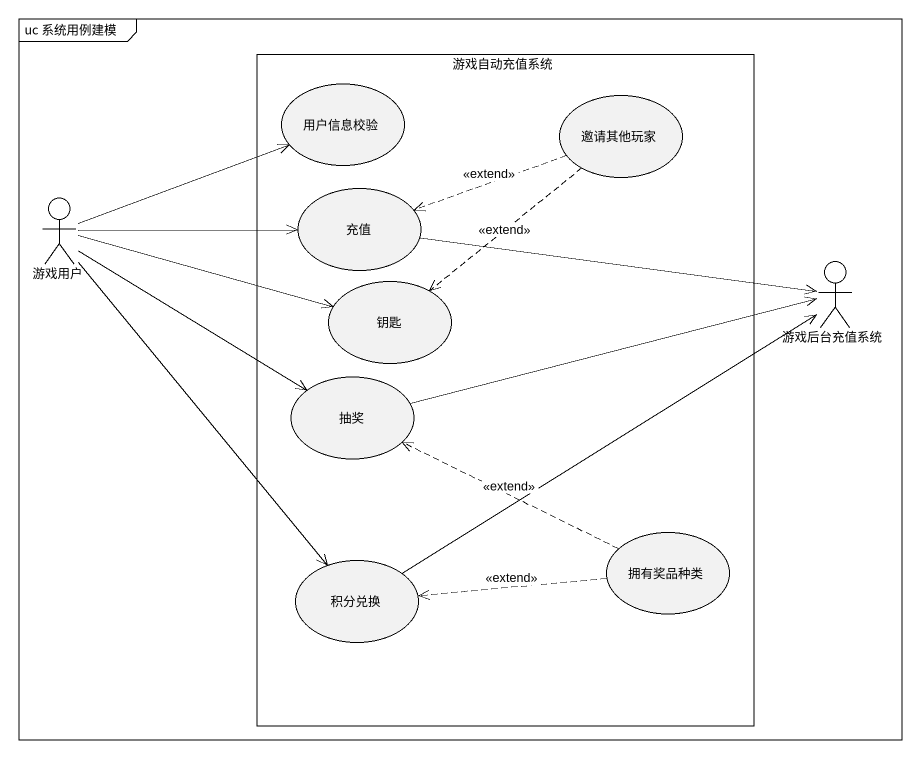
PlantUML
@startuml
mainframe uc 系统用例建模
rectangle 游戏自动充值系统 {
  usecase 用户信息校验
  usecase 邀请其他玩家
  usecase 充值
  usecase 钥匙
  usecase 抽奖
  usecase 积分兑换
  usecase 拥有奖品种类
}
actor 游戏用户
actor 游戏后台充值系统
邀请其他玩家 .left.> 充值 : <<extend>>
邀请其他玩家 ..> 钥匙 : <<extend>>
游戏用户 -right-> 用户信息校验
游戏用户 -right-> 充值
游戏用户 -right-> 钥匙
游戏用户 -right-> 抽奖
游戏用户 --> 积分兑换
充值 -right-> 游戏后台充值系统
抽奖 -right-> 游戏后台充值系统
积分兑换 -up-> 游戏后台充值系统
拥有奖品种类 .left.> 抽奖 : <<extend>>
拥有奖品种类 .left.> 积分兑换 : <<extend>>
@enduml
